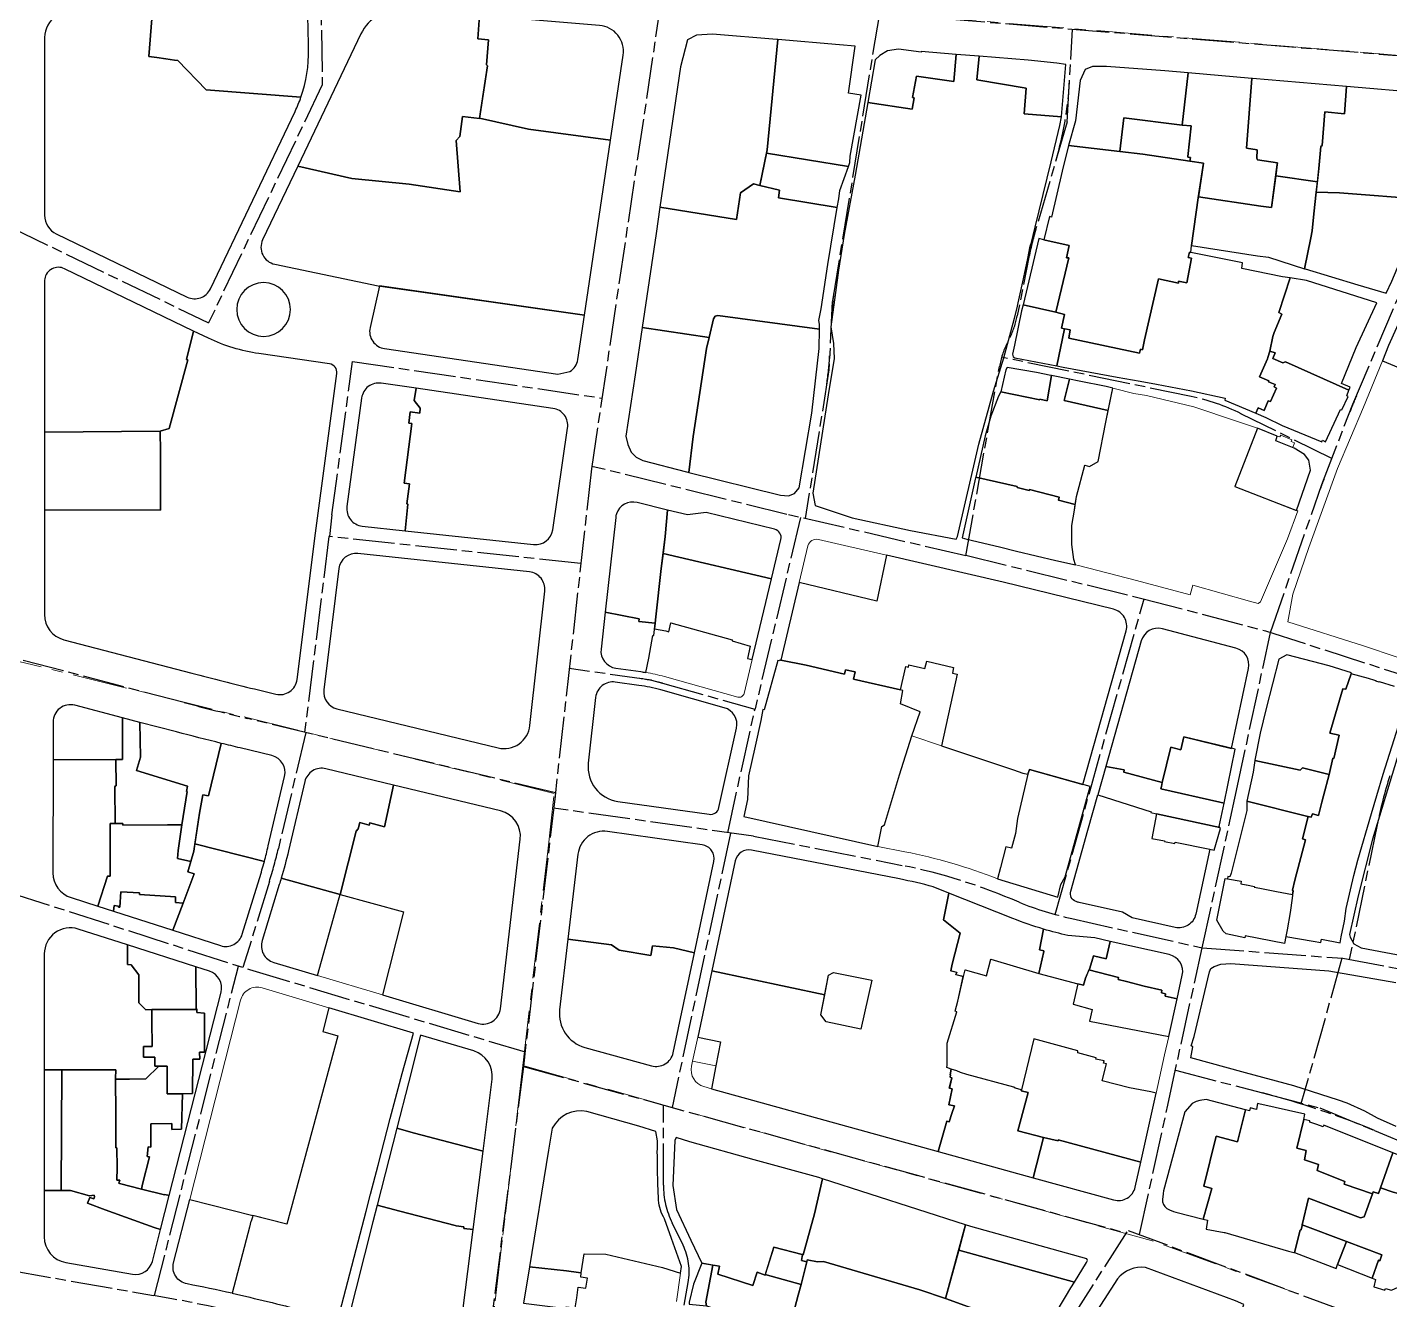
# Model space of a CAD drawing. Header units: millimetres. Extents: x 125232 to 134072, y 142885 to 152835.
# Drawn here: x 129597 to 130382, y 145933 to 146667 of the extents above; entities that cross this region are included whole.
import ezdxf

# ---------------------------------------------------------------- set-up
doc = ezdxf.new("R2010")
doc.units = ezdxf.units.MM
doc.linetypes.add('ACAD_ISO08W100', pattern=[36, 24, -3, 6, -3])
doc.linetypes.add('CENTER', pattern=[50.8, 31.75, -6.35, 6.35, -6.35])
for name, color, linetype in [('commerce', 10, 'Continuous'), ('commerce & office', 242, 'Continuous'), ('commerce and residence', 32, 'Continuous'), ('culture', 21, 'Continuous'), ('green & plaza', 80, 'Continuous'), ('hospital', 231, 'Continuous'), ('research & university', 30, 'Continuous'), ('reserve', 253, 'Continuous'), ('residence', 2, 'Continuous'), ('residence-bad', 41, 'Continuous'), ('老城北中心线', 7, 'ACAD_ISO08W100')]:
    doc.layers.add(name, color=color, linetype=linetype)
for name, color, linetype, lineweight in [('government', 221, 'Continuous', 0), ('municipal utilities', 151, 'Continuous', 0), ('parking', 8, 'Continuous', 0), ('school', 31, 'Continuous', 0), ('storage', 197, 'Continuous', 0), ('super block', 6, 'CENTER', 0)]:
    doc.layers.add(name, color=color, linetype=linetype, lineweight=lineweight)

msp = doc.modelspace()

# ---------------------------------------------------------------- linework, layer by layer
at = {"layer": 'commerce'}
for points in [[(129940.27, 146651.05, 0.433797), (129926.65, 146668.2), (129857.37, 146673.84), (129856.44, 146660.42), (129862.71, 146659.78), (129861.52, 146645.41), (129862.07, 146644.96), (129857.47, 146614.76), (129885.73, 146608.35), (129932.99, 146602.1)], [(129762.8, 146375.43), (129775.21, 146467.4, 0.411278), (129770.97, 146473.02), (129730.28, 146478.92, -0.076537), (129701.18, 146487.83), (129692.61, 146491.96), (129688.53, 146475.46), (129689.24, 146475.28), (129678.59, 146435.79), (129673.25, 146434.13), (129673.47, 146422.3), (129673.6, 146388.7), (129606.6, 146388.87), (129606.58, 146328.49, 0.341163), (129617.78, 146313.97), (129691.65, 146294.64, 0.004685), (129727.67, 146285.57), (129740.05, 146282.57, 0.44792), (129752.32, 146291.06)], [(129817.53, 146445.28), (129822.98, 146444.52), (129823.32, 146447.46), (129819.87, 146451.93), (129820.9, 146458.94), (129800.82, 146461.89, 0.417644), (129789.46, 146453.33), (129781.02, 146390.77, 0.422191), (129789.86, 146379.49), (129814.59, 146376.84), (129816.1, 146392.19), (129815.65, 146392.24), (129817.09, 146403.84), (129814.09, 146404.21), (129818.36, 146438.6), (129816.64, 146438.81)], [(129908.28, 146436, 0.414308), (129899.84, 146447.35), (129820.9, 146458.94), (129819.87, 146451.93), (129823.32, 146447.46), (129822.98, 146444.52), (129817.53, 146445.28), (129816.64, 146438.81), (129818.36, 146438.6), (129814.09, 146404.21), (129817.09, 146403.84), (129815.65, 146392.24), (129816.1, 146392.19), (129814.59, 146376.84), (129888.69, 146368.88, 0.402784), (129899.65, 146377.37)], [(130031.29, 146371.66, 0.412325), (130027.62, 146377.68), (129988.11, 146387.41), (129977.44, 146385.92), (129965.91, 146388.76), (129964.5, 146373.46), (129963.33, 146363.71), (130025.87, 146349.03)], [(129895.11, 146342.02, 0.415037), (129886.24, 146353.05), (129787.37, 146363.67, 0.409349), (129776.38, 146354.96), (129767.69, 146285.01, 0.381292), (129775.27, 146274.06), (129868.14, 146251.6, 0.452077), (129886.57, 146264.54)], [(129957.5, 146316.41), (129958.07, 146316.33), (129958.72, 146323.5), (129949.35, 146324.54), (129949.6, 146326.01), (129929.91, 146329.86), (129927.54, 146308.57, 0.405852), (129936.09, 146297.57), (129950.5, 146295.54, -0.006784), (129953.29, 146295.11), (129955.11, 146303.24)], [(130005.66, 146262.93, 0.39783), (129998.59, 146274.72), (129961.97, 146284.99, 0.033511), (129949.39, 146287.62), (129935.77, 146289.53, 0.422626), (129924.44, 146280.73), (129920.21, 146242.72, 0.405668), (129937.3, 146220.71), (129989.98, 146213.28, 0.391806), (129995.56, 146217.16)], [(129745.11, 146235.11, 0.412628), (129737.73, 146247.13), (129719.44, 146251.55, -0.001387), (129708.57, 146254.21), (129701.28, 146223.88), (129697.95, 146224.5), (129696.06, 146213.92), (129693.32, 146196.28), (129733.4, 146186.13, 0.007809), (129735.65, 146195.04)], [(129807.87, 146230.16), (129768.84, 146239.6, 0.415801), (129756.75, 146232.18), (129747.33, 146192.28, -0.013447), (129743.12, 146176.37), (129777.06, 146167.12), (129786.42, 146203.65), (129787.5, 146205), (129788.43, 146208.47), (129793.84, 146207.02), (129794.2, 146208.37), (129802.59, 146206.11)], [(129730.55, 146176.25, 0.00875), (129733.4, 146186.13), (129693.32, 146196.28), (129692.66, 146192), (129690.97, 146186.16), (129689.19, 146180.04), (129692.86, 146178.95), (129686.5, 146162.1), (129680.57, 146146.39), (129708.07, 146137.55, 0.418072), (129720.69, 146144.13)], [(129776.53, 146165.04), (129777.06, 146167.12), (129743.12, 146176.37, -0.003112), (129742.03, 146172.72), (129732.11, 146140.45, 0.416565), (129738.81, 146127.93), (129764.09, 146120.38)], [(129708.44, 146110.76, 0.396278), (129701.81, 146122.75), (129693.83, 146125.32), (129694, 146101.07), (129694.52, 146101.08), (129694.56, 146098.94), (129698.93, 146098.66), (129698.81, 146096.58), (129698.84, 146076.08), (129696.04, 146076.07), (129696.13, 146072.12), (129692.23, 146072.12), (129692.05, 146052.22), (129686.11, 146052.19), (129685.66, 146031.77), (129680.02, 146031.53), (129680.01, 146034.91), (129668.03, 146034.86), (129667.95, 146021.32), (129666.47, 146021.49), (129665.82, 146015.89), (129667.08, 146015.69), (129663.22, 146000.03), (129662.49, 145997.23), (129675.87, 145993.8), (129675.93, 145994.04), (129678.55, 145993.52)], [(129853.8, 145973.87), (129848.48, 145974.45), (129848.51, 145975.48), (129844.06, 145976.03), (129843.37, 145976.2), (129811.56, 145984.43), (129798.48, 145987.9), (129796.02, 145978.25), (129781.25, 145920.41), (129833.91, 145906.47, 0.453979), (129846.39, 145914.89)]]:
    msp.add_lwpolyline(points, format="xyb", close=True, dxfattribs=at)
for points in [[(130029.48, 146659.99), (130028.89, 146660.03), (129991.88, 146663.13), (129982.63, 146662.55), (129977.41, 146659.79), (129973.33, 146644.36), (129961.46, 146563.33), (130005.59, 146556.28), (130007.95, 146571.61), (130015.42, 146576.85), (130019.15, 146575.94), (130023.35, 146596.39)], [(130077.52, 146627.89), (130070.14, 146629.2), (130074.07, 146656.18), (130064.98, 146657.07), (130029.48, 146659.99), (130023.35, 146596.39), (130022.97, 146594.51), (130070.16, 146586.84), (130070.98, 146589.16), (130071.21, 146592.76)], [(130109.54, 146638.96), (130130.97, 146635.86), (130132.31, 146651.47), (130112.13, 146653.11), (130112.07, 146652.79), (130099.01, 146654.5), (130092.73, 146653.51), (130088.28, 146650.92), (130085.63, 146648.33), (130081.35, 146623.79), (130107.04, 146619.8), (130108.11, 146626.46), (130107.23, 146626.56)], [(130195.6, 146645.71), (130190.36, 146646.47), (130173.82, 146648.09), (130145.56, 146650.39), (130145.56, 146650.39), (130144.28, 146636.85), (130172.6, 146631.94), (130171.59, 146617.27), (130193.03, 146615.52), (130193.04, 146615.59)], [(130302.75, 146637.55), (130266.08, 146640.77), (130262.55, 146610.72), (130267.81, 146610.23), (130265.96, 146592.51), (130265.97, 146592.15), (130267.38, 146592.09), (130267.05, 146589.86), (130274.94, 146588.66), (130272.04, 146569.41), (130308.05, 146563.99), (130314.14, 146563.13), (130317.48, 146588.01), (130317.58, 146589.01), (130306.1, 146590.7), (130305.6, 146591.73), (130305.94, 146596.46), (130299.68, 146597.32)], [(130420.72, 146611.37), (130421.31, 146614.81), (130420.65, 146616.2), (130417.54, 146623.03), (130411.82, 146627.73), (130402.14, 146629.19), (130357.39, 146632.96), (130356.24, 146617.22), (130344.96, 146618.31), (130343.42, 146598.92), (130342.55, 146598.27), (130341.44, 146585.63), (130339.99, 146572.07), (130353.42, 146571.63), (130403.05, 146567.82), (130416.66, 146600.69)], [(130267.81, 146610.23), (130262.55, 146610.72), (130228.98, 146614.81), (130226.72, 146595.48), (130239.96, 146593.97), (130267.05, 146589.86), (130267.38, 146592.09), (130265.97, 146592.15), (130265.96, 146592.51)], [(130197.2, 146534.13), (130195.87, 146534.22), (130197.55, 146541.3), (130182.86, 146544.6), (130179.93, 146545.36), (130170.87, 146507.02), (130189.76, 146502.84)], [(129988.27, 146481.8), (129989.94, 146488.25), (129951.21, 146494.02), (129947.17, 146466.78), (129941.84, 146431.37), (129942.9, 146426.44), (129944.84, 146422.19), (129947.74, 146419.2), (129951.6, 146417.36), (129976.89, 146410.77), (129978.13, 146410.46), (129980.69, 146431.1)], [(129688.99, 146229.52), (129659.61, 146238.52), (129661.99, 146246.29), (129661.64, 146266.31), (129651.68, 146268.92), (129651.69, 146244.82), (129647.78, 146244.81), (129647.87, 146229.71), (129647.52, 146229.7), (129647.17, 146229.22), (129647.29, 146208.07), (129651.81, 146207.97), (129651.82, 146207.05), (129677.56, 146207.18), (129685.83, 146207.21), (129688.84, 146226.4), (129688.49, 146226.46)], [(130293.22, 146250.79), (130263.63, 146257.99), (130261.86, 146250.53), (130256.06, 146251.96), (130251.14, 146231.71), (130250.68, 146229.38), (130250.38, 146228.06), (130284.37, 146220.35), (130286.83, 146219.8)], [(130304.5, 146244.27), (130303.67, 146237.5), (130299.98, 146220.86), (130335.04, 146212), (130337.09, 146211.71), (130337.71, 146213.57), (130341.23, 146212.63), (130343.23, 146220.28), (130344.2, 146223.98), (130347.37, 146236.18), (130332.07, 146240.1), (130330.64, 146238.76)], [(130228.94, 146237.59), (130229.11, 146238.93), (130218.61, 146240.78), (130214.04, 146224.55), (130244.69, 146214.8), (130244.54, 146214.32), (130247.82, 146213.47), (130284.42, 146205.64), (130284.03, 146206.25), (130286.83, 146219.8), (130284.37, 146220.35), (130250.38, 146228.06), (130250.68, 146229.38), (130251.14, 146231.71)], [(129683.63, 146192.4), (129685.83, 146207.21), (129677.56, 146207.18), (129651.82, 146207.05), (129651.81, 146207.97), (129647.29, 146208.07), (129647.29, 146207.91), (129644.43, 146207.9), (129644.43, 146177.65), (129643.03, 146177.65), (129637.34, 146160.3), (129646.33, 146157.41), (129646.83, 146160.67), (129649.3, 146160.3), (129649.21, 146159.75), (129650.1, 146159.7), (129650.66, 146168.6), (129661.49, 146167.92), (129661.43, 146166.98), (129682.25, 146165.69), (129682.07, 146162.38), (129686.5, 146162.1), (129692.86, 146178.95), (129689.19, 146180.04), (129690.97, 146186.16), (129683.37, 146187.75)], [(129616.69, 146065.91), (129614.61, 146065.91), (129606.49, 146065.92), (129606.46, 145996.4), (129612.4, 145996.4), (129616.3, 145996.4)], [(129686.11, 146052.19), (129677.35, 146052.13), (129677.35, 146068.09), (129672.61, 146068.08), (129665.12, 146060.74), (129655.57, 146060.62), (129647.66, 146060.53), (129647.74, 146041.15), (129647.69, 146025.18), (129647.71, 146021.04), (129648.37, 146021.04), (129648.48, 146009.45), (129648.36, 146002.3), (129650.1, 146002.4), (129649.54, 146000.55), (129649.79, 146000.49), (129662.49, 145997.23), (129663.22, 146000.03), (129667.08, 146015.69), (129665.82, 146015.89), (129666.47, 146021.49), (129667.95, 146021.32), (129668.03, 146034.86), (129680.01, 146034.91), (129680.02, 146031.53), (129685.66, 146031.77)], [(129859.48, 146019.08), (129820, 146029.5), (129809.82, 146032.32), (129798.48, 145987.9), (129811.56, 145984.43), (129843.37, 145976.2), (129844.06, 145976.03), (129848.51, 145975.48), (129848.48, 145974.45), (129853.8, 145973.87)], [(130408.97, 146004.96), (130388.42, 146016.35), (130384.68, 146017.88), (130384.15, 146018.09), (130377.06, 145997.91), (130384.31, 145995.49), (130392.89, 145993.11), (130393.17, 145994.17), (130405.41, 145990.48), (130407.71, 145989.79), (130410.7, 146000.47)], [(130357.31, 145967.01), (130352.23, 145953.77), (130372.22, 145945.8), (130375.9, 145956.14), (130376.67, 145955.89), (130377.76, 145959.32)]]:
    msp.add_lwpolyline(points, close=True, dxfattribs=at)
at = {"layer": 'commerce & office'}
for points in [[(129606.69, 146661.15), (129606.65, 146558.75, 0.000086), (129606.65, 146558.75, 0.287857), (129613.44, 146547.94), (129688.89, 146511.53, 0.415468), (129702.26, 146516.22), (129751.15, 146618.64, 0.027797), (129754.53, 146626.86), (129699.88, 146631.08), (129683.6, 146647.86), (129681.59, 146648.15), (129676.64, 146648.85), (129671.32, 146649.6), (129666.86, 146650.23), (129669.92, 146689.09), (129639.68, 146691.55, 0.255924), (129626.52, 146685.67, -0.088414), (129613.62, 146673.78, 0.255922)], [(129758.71, 146668.29, 0.385745), (129744.93, 146682.99), (129669.92, 146689.09), (129666.86, 146650.23), (129671.32, 146649.6), (129676.64, 146648.85), (129681.59, 146648.15), (129683.6, 146647.86), (129699.88, 146631.08), (129754.53, 146626.86, 0.088034), (129758.95, 146654.46)], [(129932.99, 146602.1), (129885.73, 146608.35), (129857.47, 146614.76), (129857.43, 146614.46), (129847.57, 146615.69), (129846.03, 146604.19), (129844.08, 146601.73), (129846.24, 146572.27), (129816.97, 146576.58), (129783.75, 146579.85), (129752.72, 146587.1), (129732.42, 146544.57, 0.486297), (129739.4, 146530.48), (129798.99, 146518.04), (129917.96, 146501.02)], [(129692.61, 146491.96), (129618.12, 146527.92, 0.500229), (129606.75, 146522.03, 0.041227), (129606.64, 146520.72), (129606.61, 146433.68), (129673.25, 146434.13), (129678.59, 146435.79), (129689.24, 146475.28), (129688.53, 146475.46)], [(129917.96, 146501.02), (129799.79, 146517.93), (129794.37, 146493.93, 0.436747), (129802.67, 146481.83), (129902.69, 146467.14, -0.028348), (129909.58, 146468.53, 0.219821), (129914.18, 146475.55)], [(129651.68, 146268.92), (129624.09, 146276.14, 0.491243), (129611.55, 146266.47), (129611.55, 146244.77), (129647.78, 146244.81), (129651.69, 146244.82)], [(129708.57, 146254.21, -0.003298), (129682.78, 146260.78), (129661.64, 146266.31), (129661.99, 146246.29), (129659.61, 146238.52), (129688.99, 146229.52), (129688.49, 146226.46), (129688.84, 146226.4), (129685.83, 146207.21), (129683.63, 146192.4), (129683.37, 146187.75), (129690.97, 146186.16), (129692.66, 146192), (129696.06, 146213.92), (129697.95, 146224.5), (129701.28, 146223.88)], [(129647.17, 146229.22), (129647.52, 146229.7), (129647.87, 146229.71), (129647.78, 146244.81), (129611.55, 146244.77), (129611.52, 146179.54, 0.32582), (129621.93, 146165.26), (129637.34, 146160.3), (129643.03, 146177.65), (129644.43, 146177.65), (129644.43, 146207.9), (129647.29, 146207.91), (129647.29, 146208.07)], [(129880.97, 146198.91, 0.379296), (129869.6, 146215.24), (129807.87, 146230.16), (129802.59, 146206.11), (129794.2, 146208.37), (129793.84, 146207.02), (129788.43, 146208.47), (129787.5, 146205), (129786.42, 146203.65), (129777.06, 146167.12), (129813.71, 146157.14), (129813.3, 146155.5), (129801.52, 146109.21), (129856.73, 146092.73, 0.465982), (129869.52, 146101.15)], [(129992.59, 146186.1, 0.434739), (129985.88, 146195.68), (129931.19, 146203.39, 0.421093), (129914.2, 146190.28), (129908.45, 146141.23), (129933.67, 146137.95), (129937.93, 146134.87), (129956.17, 146131.88), (129957.17, 146137.41), (129969.41, 146136.23), (129981.38, 146133.41)], [(129668.49, 146100.65), (129665.11, 146100.63), (129660.99, 146104.65), (129660.94, 146120.77), (129656.56, 146126.55), (129654.57, 146126.65), (129654.52, 146137.97), (129626.1, 146147.11, 0.508501), (129606.51, 146132.83), (129606.49, 146065.92), (129614.61, 146065.91), (129616.69, 146065.91), (129622.41, 146065.9), (129647.71, 146065.86), (129647.66, 146060.94), (129647.66, 146060.53), (129655.57, 146060.62), (129665.12, 146060.74), (129672.61, 146068.08), (129670.3, 146068.08), (129670.26, 146073.33), (129663.76, 146073.28), (129663.71, 146079.32), (129668.71, 146079.36), (129668.57, 146094.45)], [(129960.04, 146024.92), (129959.17, 146030.47), (129949.32, 146033.47), (129919.41, 146041.84, 0.345606), (129899.44, 146032.22), (129897.24, 146019.58), (129886.27, 145952.32), (129907.54, 145950.05), (129914.63, 145949.12), (129916.15, 145948.9), (129917.76, 145959.84), (129930.29, 145959.6), (129962.95, 145952.06), (129973.32, 145948.67), (129973.87, 145952.61), (129968.2, 145968.76), (129964.23, 145979.97, -0.132411), (129960.72, 145990.74, -0.01583)], [(130191.19, 146025.63), (130191.11, 146024.94), (130182.73, 146027), (130176.75, 146003.75), (130223.13, 145990.92, 0.429184), (130235.56, 145998.38), (130238.77, 146012.79)], [(129673.52, 145973.8), (129669.85, 145975.04), (129641.62, 145985.2), (129631.43, 145989.02), (129632.68, 145992.4), (129635.14, 145991.6), (129635.49, 145992.65), (129635.21, 145993.73), (129632.63, 145993.21), (129621.65, 145996.4), (129612.4, 145996.4), (129606.46, 145996.4), (129606.45, 145969.64, 0.364498), (129618.87, 145954.85), (129657.45, 145948.11, 0.391948), (129668.86, 145955.49)], [(130293.32, 145932.65), (130241.53, 145952.05, 0.251438), (130225.27, 145945.42), (130210.05, 145921.55), (130208.11, 145918.43), (130246.68, 145902.86), (130284.91, 145890.64), (130287.18, 145897.52), (130291.53, 145910.09), (130291.75, 145910.76), (130298.18, 145930.71)]]:
    msp.add_lwpolyline(points, format="xyb", close=True, dxfattribs=at)
for points in [[(130063.79, 146563.26), (130029.88, 146568.86), (130030.36, 146573.19), (130019.15, 146575.94), (130015.42, 146576.85), (130007.95, 146571.61), (130005.59, 146556.28), (129961.46, 146563.33), (129959.25, 146548.24), (129951.21, 146494.02), (129989.94, 146488.25), (129992.42, 146499.03), (129993.39, 146500.55), (129994.84, 146500.86), (130053.47, 146492.94), (130053.49, 146495.83), (130053.2, 146497.95), (130054.46, 146504.72), (130058.32, 146530.28)], [(129693.83, 146125.32), (129654.52, 146137.97), (129654.57, 146126.65), (129656.56, 146126.55), (129660.94, 146120.77), (129660.99, 146104.65), (129665.11, 146100.63), (129694.01, 146100.77)], [(130299.24, 146042.87), (130276.57, 146048.9), (130272.86, 146048.25), (130270.71, 146047.69), (130268.47, 146046.53), (130264.09, 146041.79), (130251.9, 145996.19), (130251.61, 145994.55), (130251.43, 145992.58), (130251.34, 145991.65), (130251.34, 145989.9), (130251.84, 145988.29), (130252.59, 145987.1), (130253.83, 145986.06), (130255.33, 145985.23), (130257.67, 145984.29), (130259.03, 145983.85), (130274.84, 145979.93), (130279.8, 145997.5), (130275.08, 145998.94), (130282.29, 146027.77), (130294.48, 146024.37)], [(130384.15, 146018.09), (130344.35, 146033.98), (130343.95, 146032.99), (130340.34, 146034.43), (130336.16, 146035.77), (130336.3, 146036.45), (130332.7, 146037.26), (130328.8, 146020.76), (130334.15, 146019.46), (130333.14, 146014.04), (130341.31, 146011.43), (130340.39, 146007.82), (130356.48, 146001.55), (130356.13, 146000.05), (130372.3, 145994.44), (130372.76, 145995.59), (130375.93, 145994.69)], [(130055.28, 146003.1), (130053.19, 146003.78), (130015.83, 146014.11), (129978.8, 146024.47), (129970.77, 146026.92), (129970.1, 146025.17), (129968.91, 145999.19), (129971.1, 145985.46), (129979.27, 145967.72), (129985.6, 145954.51), (129995.78, 145952.66), (129994.95, 145948.05), (130015.07, 145941.58), (130017.65, 145949.29), (130022.16, 145947.6), (130027.27, 145963.76), (130043.56, 145959.49), (130044.08, 145959.35), (130050.56, 145982.97)], [(130137.74, 145976.56), (130055.28, 146003.1), (130050.56, 145982.97), (130044.08, 145959.35), (130043.78, 145959.43), (130043.05, 145956.05), (130046.2, 145955.29), (130046.46, 145956.34), (130052.39, 145955.21), (130055.79, 145955.43), (130111.41, 145939), (130126.15, 145934.12)]]:
    msp.add_lwpolyline(points, close=True, dxfattribs=at)
at = {"layer": 'commerce and residence'}
for points in [[(130061.62, 146122.09), (130083.76, 146117.62), (130077.33, 146089.39), (130057.37, 146093.64), (130054.32, 146097.67), (130058.79, 146120.56)], [(130140.8, 145975.57), (130137.74, 145976.56), (130133.77, 145962.02), (130200.48, 145943.5), (130207.49, 145954.82), (130208.05, 145955.95), (130207.61, 145956.95)], [(129992.05, 145953.34), (129985.6, 145954.51), (129980.79, 145942.3), (129978.38, 145932.07), (129978.3, 145930.85), (129988.31, 145929.79), (129987.96, 145931.96)]]:
    msp.add_lwpolyline(points, close=True, dxfattribs=at)
msp.add_lwpolyline([(129864.69, 146060.57, 0.366634), (129854.1, 146076.82), (129823.5, 146085.95), (129816.48, 146058.42), (129809.82, 146032.32), (129820, 146029.5), (129859.48, 146019.08)], format="xyb", close=True, dxfattribs=at)
at = {"layer": 'culture'}
for points in [[(130268.04, 146533.97), (130266.18, 146534.32), (130266.82, 146537.46), (130267.61, 146537.25), (130268.05, 146541.3), (130268.05, 146541.3), (130271.95, 146568.79), (130274.94, 146588.66), (130267.05, 146589.86), (130239.96, 146593.97), (130226.72, 146595.48), (130197.09, 146598.85), (130193.4, 146584.11), (130187.37, 146557.6), (130186.05, 146558.05), (130182.86, 146544.6), (130197.55, 146541.3), (130195.87, 146534.22), (130197.2, 146534.13), (130189.76, 146502.84), (130194.81, 146501.43), (130193.04, 146493.55), (130198.08, 146492.58), (130197.36, 146487.76), (130238.12, 146479.14), (130238.59, 146481.43), (130239.85, 146481.15), (130240.98, 146486.91), (130249.07, 146522.07), (130260.48, 146519.49), (130260.6, 146520.73), (130265.41, 146519.69)], [(130374.84, 146508.18), (130334.41, 146521.17), (130324.89, 146522.57), (130318.38, 146502.7), (130320.06, 146501.62), (130315.61, 146491.03), (130314.89, 146488.75), (130313.18, 146480.35), (130316.3, 146479.3), (130314.9, 146476.12), (130320.65, 146473.58), (130322.22, 146474.11), (130358.78, 146457.87), (130359.46, 146459.63), (130354.43, 146461.74), (130363.01, 146482.55)], [(129673.47, 146422.3), (129673.25, 146434.13), (129606.61, 146433.68), (129606.61, 146421.93), (129606.6, 146388.87), (129673.6, 146388.7), (129673.47, 146422.3), (129673.47, 146422.3)], [(130353.21, 146258.84), (130347.87, 146260.02), (130355.24, 146285.65), (130357.05, 146285.36), (130360.18, 146294.32), (130360.34, 146294.79), (130347.41, 146298.87), (130322.99, 146305.19), (130318.38, 146302.81), (130311.08, 146274.33), (130307.53, 146260.14), (130304.53, 146244.49), (130304.5, 146244.27), (130330.64, 146238.76), (130332.07, 146240.1), (130347.37, 146236.18), (130349.48, 146245.74), (130350.15, 146245.55)], [(129698.81, 146096.58), (129698.93, 146098.66), (129694.56, 146098.94), (129694.52, 146101.08), (129694, 146101.07), (129694.01, 146100.77), (129668.49, 146100.65), (129668.57, 146094.45), (129668.71, 146079.36), (129663.71, 146079.32), (129663.76, 146073.28), (129670.26, 146073.33), (129670.3, 146068.08), (129677.35, 146068.09), (129677.35, 146052.13), (129686.11, 146052.19), (129692.05, 146052.22), (129692.23, 146072.12), (129696.13, 146072.12), (129696.04, 146076.07), (129698.84, 146076.08)], [(130247.58, 146052.4), (130244.58, 146053.31), (130232.22, 146055.58), (130216.46, 146059.52), (130219.1, 146069.45), (130217.36, 146069.83), (130217.59, 146071.12), (130212.89, 146072.18), (130213.04, 146072.94), (130202.41, 146075.74), (130202.56, 146076.88), (130177.06, 146083.78), (130169.9, 146054.49), (130169.84, 146053.89), (130173.8, 146052.89), (130167.84, 146030.81), (130182.73, 146027), (130191.11, 146024.94), (130191.19, 146025.63), (130238.77, 146012.79)], [(130332.7, 146037.26), (130333.31, 146040.42), (130306.83, 146046.29), (130306.17, 146046.44), (130305.71, 146044.39), (130305.49, 146043.09), (130301.8, 146043.95), (130301.47, 146042.27), (130299.24, 146042.87), (130294.48, 146024.37), (130282.29, 146027.77), (130275.08, 145998.94), (130279.8, 145997.5), (130274.84, 145979.93), (130277.25, 145979.34), (130276.51, 145974.1), (130286.76, 145972.19), (130287.2, 145972.06), (130323.98, 145961.37), (130327.02, 145960.7), (130327.49, 145960.52), (130330.74, 145973.52), (130331.2, 145973.69), (130331.83, 145976.15), (130331.92, 145976.55), (130331.92, 145976.54), (130335.54, 145991.99), (130365.53, 145980.57), (130367.5, 145981.26), (130372.3, 145994.44), (130356.13, 146000.05), (130356.48, 146001.55), (130340.39, 146007.82), (130341.31, 146011.43), (130333.14, 146014.04), (130334.15, 146019.46), (130328.8, 146020.76)]]:
    msp.add_lwpolyline(points, close=True, dxfattribs=at)
msp.add_lwpolyline([(130278.55, 146193.25), (130270.48, 146155.72, -0.416675), (130258.52, 146148.06), (130233.75, 146153.6), (130228.14, 146156.91), (130203.17, 146162.49, -0.055498), (130201.44, 146162.93, -0.390229), (130198.37, 146168.97), (130208.26, 146204.07), (130214.04, 146224.55), (130244.69, 146214.8), (130244.54, 146214.32), (130247.82, 146213.47), (130245.2, 146199.4), (130252.45, 146198.06), (130252.39, 146197.67), (130258.45, 146196.51), (130258.58, 146197.18)], format="xyb", close=True, dxfattribs=at)
at = {"layer": 'government'}
for points in [[(130092.16, 146362.68), (130052.87, 146371.77, 0.411963), (130046.88, 146368.06), (130041.86, 146346.97), (130086.56, 146336.13)], [(130013.59, 146310.27), (130003.12, 146313.39), (130003.1, 146313.83), (129967.87, 146323.63), (129966.55, 146318.55), (129964.82, 146319.1), (129958.43, 146320.24), (129958.07, 146316.33), (129957.5, 146316.41), (129955.11, 146303.24), (129953.29, 146295.11, -0.026721), (129964.13, 146292.69), (130006.34, 146280.85, 0.425492), (130010.07, 146283.04), (130014.73, 146302.49), (130012.03, 146303.22)]]:
    msp.add_lwpolyline(points, format="xyb", close=True, dxfattribs=at)
at = {"layer": 'green & plaza'}
msp.add_lwpolyline([(130266.08, 146640.77), (130252.59, 146641.96), (130219.04, 146644.44), (130210.96, 146644.56), (130206.73, 146642.73), (130203.73, 146636.5), (130201.1, 146613.08), (130197.05, 146598.85), (130226.72, 146595.48), (130228.98, 146614.81), (130262.55, 146610.72)], close=True, dxfattribs=at)
msp.add_lwpolyline([(129748.47, 146504.39, 1), (129717.45, 146504.39, 1)], format="xyb", close=True, dxfattribs=at)
at = {"layer": 'hospital'}
for points in [[(130070.16, 146586.84), (130022.97, 146594.51), (130019.15, 146575.94), (130030.36, 146573.19), (130029.88, 146568.86), (130063.79, 146563.26), (130064.61, 146568.19), (130065.3, 146572.94)], [(130358.35, 146454.25), (130357.54, 146454.68), (130358.78, 146457.87), (130322.22, 146474.11), (130320.65, 146473.58), (130314.9, 146476.12), (130316.3, 146479.3), (130313.18, 146480.35), (130312.01, 146476.62), (130311.82, 146476.01), (130307.17, 146465.64), (130312.64, 146463.16), (130312.51, 146462.74), (130316.18, 146461.04), (130315.61, 146459.72), (130317.03, 146458.97), (130313.54, 146451.26), (130312.23, 146451.73), (130309.97, 146446.08), (130306.39, 146447.59), (130305.09, 146444.53), (130310.87, 146442.08), (130320.35, 146437.57), (130343.09, 146427.98), (130343.52, 146428.99), (130345.2, 146428.12), (130353.99, 146446.73), (130354.71, 146446.44)]]:
    msp.add_lwpolyline(points, close=True, dxfattribs=at)
for points in [[(130221.13, 146140), (130212.25, 146141.99), (130196.78, 146143.4, -0.017262), (130182.75, 146147.05), (130180.41, 146135.16), (130182.92, 146134.64), (130182.79, 146134.2), (130179.95, 146121.53), (130202.4, 146115.54), (130205.72, 146114.84), (130206.89, 146118.74), (130209.34, 146124.64), (130211.44, 146131.63), (130218.9, 146130)], [(129714.76, 145937.1, 0.00655), (129688.85, 145942.46, -0.431543), (129681.05, 145954.75), (129690.36, 145991.26), (129726.78, 145981.94), (129726.55, 145981.08), (129725.89, 145978.67), (129725.61, 145978.75), (129724.83, 145975.26)]]:
    msp.add_lwpolyline(points, format="xyb", close=True, dxfattribs=at)
at = {"layer": 'municipal utilities'}
msp.add_lwpolyline([(130389.67, 146469.92), (130378.07, 146474.77), (130367.15, 146448.12), (130352.26, 146412.71), (130335.76, 146367.17), (130326.39, 146340.27), (130323.64, 146324.25), (130367.13, 146310.38), (130386.56, 146303.9)], dxfattribs=at)
for points in [[(130325.8, 146429.24), (130319.44, 146431.92), (130319, 146430.88), (130317.5, 146431.36), (130316.62, 146428.59), (130326.44, 146424.71), (130327.5, 146427.52), (130325.5, 146428.3)], [(129996.35, 146082.09), (129983.3, 146084.74), (129980.37, 146071.01), (129993.72, 146068.29)]]:
    msp.add_lwpolyline(points, close=True, dxfattribs=at)
for points in [[(130167.65, 146210.95), (130173.69, 146236.41), (130170.85, 146236.99), (130165.39, 146238.96), (130123.81, 146252.81), (130106.77, 146258.48), (130099.72, 146235.96), (130090.96, 146207.3), (130089.49, 146206.29), (130088.38, 146200.48), (130087.1, 146194.74), (130102.67, 146191.7, -0.045358), (130156.21, 146176.08), (130157.95, 146182.62), (130161.02, 146194.56), (130164.26, 146193.7), (130166.49, 146202.24)], [(129993.72, 146068.29), (129980.37, 146071.01), (129979.73, 146068, 0.396721), (129986.85, 146056.28), (129991.2, 146055.07)]]:
    msp.add_lwpolyline(points, format="xyb", close=True, dxfattribs=at)
at = {"layer": 'parking'}
msp.add_lwpolyline([(129813.3, 146155.5), (129813.71, 146157.14), (129777.06, 146167.12), (129776.53, 146165.04), (129764.09, 146120.38), (129801.52, 146109.21)], close=True, dxfattribs=at)
at = {"layer": 'research & university'}
for points in [[(130401.61, 146564.34), (130403.05, 146567.82), (130353.42, 146571.63), (130339.99, 146572.07), (130338.64, 146559.47), (130337.6, 146549.78), (130336.8, 146545.77), (130333.26, 146527.83), (130333.53, 146527.74), (130363.9, 146518.64), (130380.18, 146513.76), (130383.56, 146520.64), (130395.5, 146549.01), (130397.75, 146554.67)], [(130053.39, 146481.97), (130053.47, 146492.94), (129994.84, 146500.86), (129993.39, 146500.55), (129992.42, 146499.03), (129989.94, 146488.25), (129988.27, 146481.8), (129980.69, 146431.1), (129978.13, 146410.46), (130030.96, 146397.24), (130035.7, 146396.86), (130039.18, 146398.21), (130041.88, 146401.5), (130049.04, 146444.62)]]:
    msp.add_lwpolyline(points, close=True, dxfattribs=at)
msp.add_lwpolyline([(130150.65, 145925.16), (130126.15, 145934.12), (130111.41, 145939), (130055.79, 145955.43), (130052.39, 145955.21), (130046.46, 145956.34), (130046.2, 145955.29), (130044.25, 145947.56), (130042.88, 145942.12), (130041.25, 145935.97), (130037.39, 145921.46)], dxfattribs=at)
at = {"layer": 'reserve'}
msp.add_lwpolyline([(129862.07, 146644.96), (129861.52, 146645.41), (129862.71, 146659.78), (129856.44, 146660.42), (129857.37, 146673.84), (129813.66, 146677.4, 0.311136), (129789.07, 146663.25), (129752.72, 146587.1), (129783.75, 146579.85), (129816.97, 146576.58), (129846.24, 146572.27), (129844.08, 146601.73), (129846.03, 146604.19), (129847.57, 146615.69), (129857.43, 146614.46)], format="xyb", close=True, dxfattribs=at)
msp.add_lwpolyline([(130359.42, 146142.41), (130361.59, 146138.63), (130365.85, 146136.22), (130397.45, 146130.43), (130414.4, 146126.9), (130424.6, 146126.02), (130427.01, 146125.62), (130436.4, 146124.17), (130437.04, 146127.22), (130446.08, 146124.81), (130481.46, 146247.64), (130482.1, 146251.08), (130479.55, 146255.53), (130466.43, 146260.5), (130408.15, 146279.24), (130399.74, 146281.79), (130396.43, 146277.96), (130372.32, 146198.93), (130364.05, 146166.28), (130359.15, 146143.98)], close=True, dxfattribs=at)
msp.add_lwpolyline([(130386, 146033.32), (130375.35, 146038.17), (130368, 146042.04), (130357.71, 146046.66), (130352.87, 146048.51), (130326.95, 146056.75), (130299.2, 146064.19), (130267.55, 146072.83), (130268.8, 146079.17), (130267.91, 146079.81), (130269.52, 146085.22), (130278.34, 146122.54), (130279.15, 146124.4), (130281.06, 146125.56), (130284.91, 146126.97), (130290.62, 146127.29), (130347.2, 146122.99), (130385.9, 146116.28)], dxfattribs=at)
at = {"layer": 'residence'}
for points in [[(130192.15, 146610.49), (130193.03, 146615.52), (130171.59, 146617.27), (130172.6, 146631.94), (130144.28, 146636.85), (130145.56, 146650.39), (130132.31, 146651.47), (130130.97, 146635.86), (130109.54, 146638.96), (130107.23, 146626.56), (130108.11, 146626.46), (130107.04, 146619.8), (130081.35, 146623.79), (130074.05, 146581.91), (130067.78, 146547.54), (130064.39, 146527.15), (130062.73, 146514.25), (130060.02, 146494.41), (130061.62, 146484.68), (130062.04, 146476.16), (130058.58, 146455.17), (130049.64, 146398.42), (130051.08, 146391.28), (130072.32, 146384.33), (130105.95, 146376.98), (130132.27, 146372.03), (130133.15, 146373.39), (130145.36, 146426.73), (130153.81, 146457.28), (130159.82, 146476.58), (130165.98, 146499.32), (130166.05, 146499.57), (130166.14, 146500), (130167.59, 146506.36), (130167.99, 146508.13), (130171.15, 146521.98), (130171.58, 146523.9), (130171.74, 146524.7), (130173.57, 146533.79), (130174.99, 146540.81), (130175.74, 146543.08), (130177.55, 146550.27), (130177.9, 146551.85), (130187.17, 146589.52)], [(130320.06, 146501.62), (130318.38, 146502.7), (130324.89, 146522.57), (130320.45, 146523.23), (130296.96, 146527.99), (130297.5, 146531.34), (130267.61, 146537.25), (130266.82, 146537.46), (130266.18, 146534.32), (130268.04, 146533.97), (130265.41, 146519.69), (130260.6, 146520.73), (130260.48, 146519.49), (130249.07, 146522.07), (130240.98, 146486.91), (130239.85, 146481.15), (130238.59, 146481.43), (130238.12, 146479.14), (130197.36, 146487.76), (130198.08, 146492.58), (130194.77, 146493.22), (130190.42, 146471.9), (130194.01, 146471.21), (130225.08, 146465.36), (130238.43, 146462.97), (130247.86, 146461.4), (130268.09, 146457.39), (130287.42, 146453.28), (130287.5, 146453.27), (130287.18, 146452.13), (130305.09, 146444.53), (130306.39, 146447.59), (130309.97, 146446.08), (130312.23, 146451.73), (130313.54, 146451.26), (130317.03, 146458.97), (130315.61, 146459.72), (130316.18, 146461.04), (130312.51, 146462.74), (130312.64, 146463.16), (130307.17, 146465.64), (130311.82, 146476.01), (130312.01, 146476.62), (130313.18, 146480.35), (130314.89, 146488.75), (130315.61, 146491.03)], [(130194.77, 146493.22), (130193.04, 146493.55), (130194.81, 146501.43), (130189.76, 146502.84), (130170.87, 146507.02), (130170.05, 146503.54), (130165.87, 146483.8), (130164.79, 146478.7), (130165.28, 146477.02), (130166.15, 146476.59), (130190.42, 146471.9)], [(130335.77, 146417.54), (130333.21, 146420.85), (130327.18, 146424.42), (130316.62, 146428.59), (130317.5, 146431.36), (130306.17, 146435.86), (130293.01, 146402.37), (130328.65, 146388.47), (130336.62, 146411.75)], [(130025.87, 146349.03), (129963.33, 146363.71), (129962.28, 146354.95), (129959.06, 146327.18), (129958.72, 146323.5), (129958.43, 146320.24), (129964.82, 146319.1), (129966.55, 146318.55), (129967.87, 146323.63), (130003.1, 146313.83), (130003.12, 146313.39), (130013.59, 146310.27), (130012.03, 146303.22), (130014.73, 146302.49)], [(130111.47, 146272.35), (130100.31, 146276.95), (130101.59, 146284.7), (130100.14, 146285.04), (130073.07, 146291.31), (130074.01, 146295.36), (130068.48, 146296.64), (130067.9, 146294.08), (130045.81, 146299.24), (130031.2, 146302.11), (130030.64, 146302.22), (130030.46, 146301.87), (130029.42, 146302.01), (130021.52, 146273.45), (130020.87, 146273.71), (130019.69, 146267.41), (130016.38, 146252.52), (130012.65, 146235.49), (130012, 146221.78), (130009.94, 146211.94), (130087.1, 146194.74), (130088.38, 146200.48), (130089.49, 146206.29), (130090.96, 146207.3), (130099.72, 146235.96), (130106.77, 146258.48)], [(130173.8, 146052.89), (130169.84, 146053.89), (130169.9, 146054.49), (130166.38, 146055.34), (130165.6, 146055.88), (130138.38, 146063.33), (130134.87, 146064.48), (130132.63, 146065.33), (130129.46, 146066.39), (130128.81, 146063.08), (130129.13, 146063), (130128.81, 146061.66), (130129.84, 146061.42), (130128.61, 146056.38), (130128.64, 146056.37), (130128.45, 146055.39), (130129.94, 146055.08), (130128.02, 146045.83), (130131.32, 146045.15), (130129.89, 146040.82), (130128.31, 146036.01), (130126.91, 146036.36), (130121.99, 146018.89), (130176.75, 146003.75), (130182.73, 146027), (130167.84, 146030.81)], [(130200.48, 145943.5), (130133.77, 145962.02), (130126.15, 145934.12), (130150.65, 145925.16), (130175.94, 145915.62), (130182.36, 145913.17), (130195.34, 145935.06), (130198.4, 145940.15)]]:
    msp.add_lwpolyline(points, close=True, dxfattribs=at)
for points in [[(130223.04, 146331.5), (130159.46, 146347.11), (130092.16, 146362.68), (130086.56, 146336.13), (130041.86, 146346.97), (130031.2, 146302.11), (130045.81, 146299.24), (130067.9, 146294.08), (130068.48, 146296.64), (130074.01, 146295.36), (130073.07, 146291.31), (130100.14, 146285.04), (130103.3, 146298.61), (130104.92, 146298.18), (130105.01, 146299.46), (130114.29, 146297.41), (130115.39, 146301.59), (130130.81, 146297.92), (130130.14, 146294.7), (130132.9, 146294.09), (130123.81, 146252.81), (130165.39, 146238.96), (130170.85, 146236.99), (130173.69, 146236.41), (130174.52, 146239.05), (130205.31, 146230.43), (130230.29, 146319.08, 0.424208)], [(130300.91, 146297.32, 0.401232), (130293.67, 146309.09), (130251.2, 146320.22, 0.408814), (130239.04, 146313.26), (130218.61, 146240.78), (130229.11, 146238.93), (130228.94, 146237.59), (130251.14, 146231.71), (130256.06, 146251.96), (130261.86, 146250.53), (130263.63, 146257.99), (130291.03, 146251.32)], [(130128.14, 146167.89), (130119.15, 146171.47, 0.017191), (130099.6, 146176), (130014.32, 146192.67, 0.409397), (130004.96, 146186.49), (129991.44, 146122.98), (130056.55, 146109.12), (130058.79, 146120.56), (130061.62, 146122.09), (130083.76, 146117.62), (130077.33, 146089.39), (130057.37, 146093.64), (130054.32, 146097.67), (130056.55, 146109.12), (129991.44, 146122.98), (129983.3, 146084.74), (129996.35, 146082.09), (129993.72, 146068.29), (129991.2, 146055.07), (130121.99, 146018.89), (130126.91, 146036.36), (130128.31, 146036.01), (130129.89, 146040.82), (130131.32, 146045.15), (130128.02, 146045.83), (130129.94, 146055.08), (130128.45, 146055.39), (130128.37, 146055.41), (130129.84, 146061.42), (130128.81, 146061.66), (130129.13, 146063), (130128.81, 146063.08), (130129.45, 146066.3), (130126.88, 146067.23), (130127.09, 146068.63), (130127.16, 146081.27), (130132.65, 146099.44), (130131.82, 146099.7), (130131.68, 146099.74), (130133.36, 146105.55), (130136.45, 146119.71), (130132.15, 146120.78), (130132.61, 146122.11), (130130.64, 146122.67), (130129.18, 146123), (130129.94, 146126.88), (130134.58, 146144.8), (130125.06, 146152.51)], [(129798.97, 146010.93), (129806.04, 146037.84), (129812.89, 146063.89), (129819.48, 146087.15), (129770.58, 146101.75), (129767.08, 146087.96), (129775.86, 146085.6), (129746.29, 145976.94), (129726.78, 145981.94), (129726.55, 145981.08), (129725.89, 145978.67), (129725.61, 145978.75), (129724.83, 145975.26), (129714.76, 145937.1, -0.010438), (129755.73, 145927.17), (129775.76, 145921.87), (129776.98, 145926.2), (129792.09, 145984.42), (129794.69, 145994.26)]]:
    msp.add_lwpolyline(points, format="xyb", close=True, dxfattribs=at)
at = {"layer": 'residence-bad'}
for points in [[(130344.96, 146618.31), (130356.24, 146617.22), (130357.39, 146632.96), (130357.38, 146632.96), (130303.14, 146637.52), (130302.75, 146637.55), (130299.68, 146597.32), (130305.94, 146596.46), (130305.6, 146591.73), (130306.1, 146590.7), (130317.58, 146589.01), (130317.48, 146588.01), (130316.59, 146581.37), (130340.62, 146577.96), (130341.44, 146585.63), (130342.55, 146598.27), (130343.42, 146598.92)], [(130336.8, 146545.77), (130337.6, 146549.78), (130338.64, 146559.47), (130339.99, 146572.07), (130340.62, 146577.96), (130316.59, 146581.37), (130314.14, 146563.13), (130308.05, 146563.99), (130272.04, 146569.41), (130271.95, 146568.79), (130268.05, 146541.3), (130306, 146535.4), (130312.39, 146534.56), (130333.26, 146527.83)], [(130438.98, 146493.38), (130436.2, 146494.46), (130433.35, 146495.54), (130425.93, 146498.23), (130408.2, 146505.5), (130394.48, 146512.06), (130381.66, 146483.53), (130378.07, 146474.77), (130389.67, 146469.92), (130390.7, 146467.44), (130422.39, 146460.61), (130422.62, 146461.41), (130422.09, 146461.55), (130423.72, 146466.99), (130425.83, 146466.42), (130426.69, 146469.06), (130430.92, 146467.57), (130431.29, 146468.61), (130434.45, 146477.15), (130436.68, 146483.52), (130435.67, 146483.75)], [(130187.24, 146466.34), (130186.99, 146466.39), (130178.63, 146467.99), (130161.67, 146470.94), (130160.93, 146469.59), (130158.13, 146456.9), (130180.62, 146452.34), (130180.62, 146452.73), (130184.79, 146451.62)], [(130218.6, 146439.48), (130219.97, 146446.14), (130194.57, 146451.82), (130197.66, 146464.16), (130187.24, 146466.34), (130184.79, 146451.62), (130180.62, 146452.73), (130180.62, 146452.34), (130158.16, 146456.9), (130156.75, 146454.35), (130152.33, 146442.8), (130149.13, 146431.61), (130143.57, 146407.77), (130167.52, 146402.24), (130167.44, 146401.74), (130174.49, 146400.02), (130174.57, 146400.6), (130191.65, 146396.08), (130191.4, 146394.44), (130200.99, 146391.92), (130201.62, 146396.46), (130206.46, 146414.57), (130209.12, 146413.78), (130214.16, 146416.65)], [(130222.62, 146459.07), (130218.81, 146459.91), (130203.23, 146463), (130197.66, 146464.16), (130194.57, 146451.82), (130219.97, 146446.14)], [(130198.96, 146379.73), (130200.54, 146388.62), (130200.99, 146391.92), (130191.4, 146394.44), (130191.65, 146396.08), (130174.57, 146400.6), (130174.49, 146400.02), (130167.44, 146401.74), (130167.52, 146402.24), (130143.57, 146407.77), (130143.47, 146407.33), (130135.72, 146372.8), (130138.48, 146372.02), (130157.38, 146367.59), (130167.14, 146365.05), (130189.84, 146359.67), (130201.11, 146357.08), (130200.18, 146360.16), (130199.03, 146368.79)], [(130209.59, 146229.23), (130174.52, 146239.05), (130173.69, 146236.41), (130167.65, 146210.95), (130166.49, 146202.24), (130164.26, 146193.7), (130161.02, 146194.56), (130157.95, 146182.62), (130156.21, 146176.08), (130191, 146165.51), (130192.7, 146172.74), (130195.09, 146177.14)], [(130333.8, 146198.62), (130331.99, 146199.18), (130335.21, 146211.98), (130335.04, 146212), (130299.98, 146220.86), (130299.93, 146220.63), (130299.96, 146215.47), (130290.85, 146179.38), (130290.18, 146177.16), (130288.96, 146177.38), (130288.74, 146176.1), (130296.67, 146174.68), (130296.42, 146173.28), (130299.5, 146172.66), (130299.74, 146172.61), (130304.25, 146171.63), (130304.19, 146171.32), (130307.4, 146170.67), (130317.12, 146168.78), (130326.31, 146167.1), (130326.55, 146169), (130326.3, 146169.48), (130327.69, 146175.24)], [(130284.78, 146205.08), (130284.42, 146205.64), (130247.82, 146213.47), (130245.2, 146199.4), (130252.45, 146198.06), (130252.39, 146197.67), (130258.45, 146196.51), (130258.58, 146197.18), (130278.55, 146193.25), (130281.11, 146192.7)], [(130326.31, 146167.1), (130326.22, 146166.45), (130325.33, 146159.29), (130324.91, 146156.65), (130323.14, 146146.68), (130322.37, 146142.79), (130321.58, 146138.77), (130299.03, 146143.2), (130298.83, 146142.14), (130288.02, 146144.29), (130286.3, 146145.95), (130282.54, 146152.2), (130287.36, 146176.35), (130288.74, 146176.1), (130296.67, 146174.68), (130296.42, 146173.28), (130299.5, 146172.66), (130299.74, 146172.61), (130304.25, 146171.63), (130304.19, 146171.32), (130307.4, 146170.67), (130317.12, 146168.78), (130326.31, 146167.1)], [(129686.5, 146162.1), (129682.07, 146162.38), (129682.25, 146165.69), (129661.43, 146166.98), (129661.49, 146167.92), (129650.66, 146168.6), (129650.1, 146159.7), (129649.21, 146159.75), (129649.3, 146160.3), (129646.83, 146160.67), (129646.33, 146157.41), (129680.57, 146146.39)], [(130259.72, 146106.94), (130252.77, 146108.51), (130253.02, 146109.69), (130250.67, 146110.29), (130250.96, 146111.88), (130240.71, 146114.13), (130230.55, 146116.89), (130225.64, 146117.95), (130225.91, 146119.22), (130208.89, 146123.54), (130206.89, 146118.74), (130205.72, 146114.84), (130202.4, 146115.54), (130199.69, 146103.89), (130210.7, 146100.8), (130209.21, 146094.09), (130254.89, 146085.24)], [(129647.74, 146041.15), (129647.66, 146060.53), (129647.66, 146060.94), (129647.71, 146065.86), (129622.41, 146065.9), (129616.69, 146065.91), (129616.3, 145996.4), (129621.65, 145996.4), (129632.63, 145993.21), (129635.21, 145993.73), (129635.49, 145992.65), (129635.14, 145991.6), (129632.68, 145992.4), (129631.43, 145989.02), (129641.62, 145985.2), (129669.85, 145975.04), (129673.52, 145973.8), (129678.55, 145993.52), (129675.93, 145994.04), (129675.87, 145993.8), (129662.49, 145997.23), (129649.79, 146000.49), (129649.54, 146000.55), (129650.1, 146002.4), (129648.36, 146002.3), (129648.48, 146009.45), (129648.37, 146021.04), (129647.71, 146021.04), (129647.69, 146025.18)], [(130405.41, 145990.48), (130393.17, 145994.17), (130392.89, 145993.11), (130384.31, 145995.49), (130377.06, 145997.91), (130375.93, 145994.69), (130372.76, 145995.59), (130372.3, 145994.44), (130367.5, 145981.26), (130365.53, 145980.57), (130335.54, 145991.99), (130331.92, 145976.54), (130357.31, 145967.01), (130377.76, 145959.32), (130376.67, 145955.89), (130375.9, 145956.14), (130372.22, 145945.8), (130374.12, 145945.04), (130373.11, 145940.74), (130379.58, 145938.96), (130379.82, 145939.93), (130383.32, 145938.88), (130390.64, 145942.13), (130392.92, 145945.39)], [(130357.31, 145967.01), (130331.92, 145976.54), (130331.83, 145976.15), (130331.2, 145973.69), (130330.74, 145973.52), (130327.49, 145960.52), (130351.46, 145951.33), (130352.23, 145953.77)], [(130046.2, 145955.29), (130043.05, 145956.05), (130043.78, 145959.43), (130043.56, 145959.49), (130027.27, 145963.76), (130022.25, 145947.9), (130042.88, 145942.12)], [(129914.4, 145940.62), (129918.84, 145940), (129919.66, 145945.87), (129915.8, 145946.4), (129916.15, 145948.9), (129914.63, 145949.12), (129907.54, 145950.05), (129886.27, 145952.32), (129882.84, 145931.33), (129907.36, 145928.35), (129907.5, 145929.34), (129912.7, 145928.62), (129913.52, 145934.45)], [(130041.25, 145935.97), (130042.88, 145942.12), (130022.25, 145947.9), (130022.16, 145947.6), (130017.65, 145949.29), (130015.07, 145941.58), (129994.95, 145948.05), (129995.78, 145952.66), (129992.05, 145953.34), (129987.96, 145931.96), (129988.31, 145929.79), (129994.17, 145928.03), (129993.51, 145925.82), (130006.09, 145921.7), (130005.25, 145919.04), (130012.94, 145916.84), (130031.02, 145911.58), (130033.38, 145919.62), (130033.65, 145920.56), (130036.97, 145919.75), (130037.39, 145921.46)]]:
    msp.add_lwpolyline(points, close=True, dxfattribs=at)
for points in [[(129964.5, 146373.46), (129965.91, 146388.76), (129948.31, 146393.09, 0.390899), (129936.44, 146386.55, 0.052793), (129935.98, 146384.49), (129929.91, 146329.86), (129949.6, 146326.01), (129949.35, 146324.54), (129958.72, 146323.5), (129959.06, 146327.18), (129962.28, 146354.95)], [(130182.75, 146147.05, -0.022476), (130164.92, 146153.24), (130128.14, 146167.89), (130125.06, 146152.51), (130134.58, 146144.8), (130129.94, 146126.88), (130129.18, 146123), (130132.65, 146122.23), (130132.17, 146120.84), (130136.48, 146119.73), (130137.48, 146123.59), (130149.73, 146120.09), (130152.29, 146129.75), (130179.95, 146121.53), (130182.79, 146134.2), (130182.92, 146134.64), (130180.41, 146135.16)], [(129981.38, 146133.41), (129969.41, 146136.23), (129957.17, 146137.41), (129956.17, 146131.88), (129937.93, 146134.87), (129933.67, 146137.95), (129908.45, 146141.23), (129903.68, 146100.5, 0.370006), (129918.21, 146078.89), (129956.68, 146068.25, 0.431975), (129969.13, 146075.81)], [(130255.15, 146132.39), (130221.13, 146140), (130218.9, 146130), (130211.44, 146131.63), (130209.34, 146124.64), (130208.89, 146123.54), (130225.91, 146119.22), (130225.64, 146117.95), (130230.55, 146116.89), (130240.71, 146114.13), (130250.96, 146111.88), (130250.67, 146110.29), (130253.02, 146109.69), (130252.77, 146108.51), (130259.72, 146106.94), (130262.73, 146120.46, 0.413904)]]:
    msp.add_lwpolyline(points, format="xyb", close=True, dxfattribs=at)
msp.add_lwpolyline([(130385.11, 146287.04), (130376.34, 146289.64), (130376.29, 146289.49), (130374.34, 146290.02), (130374.41, 146290.25), (130373.72, 146290.47), (130370.05, 146291.63), (130360.18, 146294.32), (130357.05, 146285.36), (130355.24, 146285.65), (130347.87, 146260.02), (130353.21, 146258.84), (130350.15, 146245.55), (130349.48, 146245.74), (130347.37, 146236.18), (130344.2, 146223.98), (130343.23, 146220.28), (130341.23, 146212.63), (130337.71, 146213.57), (130337.09, 146211.71), (130335.21, 146211.98), (130331.99, 146199.18), (130333.8, 146198.62), (130327.69, 146175.24), (130326.3, 146169.48), (130326.55, 146169), (130326.31, 146167.1), (130326.22, 146166.45), (130325.33, 146159.29), (130324.91, 146156.65), (130323.14, 146146.68), (130322.37, 146142.79), (130338.14, 146140.12), (130342.64, 146139.32), (130343, 146141.36), (130353.73, 146139.27), (130354.41, 146142.7), (130356.19, 146151.72), (130357.22, 146158.91), (130361.58, 146178.03), (130363.97, 146186.76), (130371.74, 146213.73), (130374.8, 146224.17), (130378.5, 146236.4), (130393.72, 146284.21)], dxfattribs=at)
at = {"layer": 'school'}
for points in [[(130306.17, 146435.86), (130306.09, 146435.89), (130293.99, 146440), (130269.31, 146448.33), (130242.07, 146454.87), (130234.78, 146456.03), (130223.5, 146458.88), (130222.62, 146459.07), (130218.6, 146439.48), (130214.16, 146416.65), (130209.12, 146413.78), (130206.46, 146414.57), (130201.62, 146396.46), (130200.54, 146388.62), (130198.96, 146379.73), (130199.03, 146368.79), (130200.18, 146360.16), (130201.11, 146357.08), (130202.85, 146356.69), (130236.26, 146348.05), (130267.21, 146339.84), (130268.71, 146345.37), (130301.43, 146336.13), (130306.42, 146334.93), (130307.89, 146335.8), (130323.28, 146372.04), (130329.35, 146388.2), (130293.01, 146402.37)], [(130132.9, 146294.09), (130130.14, 146294.7), (130130.81, 146297.92), (130115.39, 146301.59), (130114.29, 146297.41), (130105.01, 146299.46), (130104.92, 146298.18), (130103.3, 146298.61), (130100.14, 146285.04), (130101.59, 146284.7), (130100.31, 146276.95), (130111.47, 146272.35), (130106.77, 146258.48), (130123.81, 146252.81)]]:
    msp.add_lwpolyline(points, close=True, dxfattribs=at)
msp.add_lwpolyline([(129775.86, 146085.6), (129767.08, 146087.96), (129770.58, 146101.75), (129732.19, 146113.21, 0.426109), (129719.64, 146106.09), (129690.36, 145991.26), (129746.29, 145976.94)], format="xyb", close=True, dxfattribs=at)
msp.add_lwpolyline([(129971.06, 145932.43), (129973.32, 145948.67), (129962.95, 145952.06), (129930.29, 145959.6), (129917.76, 145959.84), (129916.15, 145948.9), (129915.8, 145946.4), (129919.66, 145945.87), (129918.84, 145940), (129914.4, 145940.62), (129913.52, 145934.45), (129912.7, 145928.62)], dxfattribs=at)
at = {"layer": 'storage'}
msp.add_lwpolyline([(130210.7, 146100.8), (130199.69, 146103.89), (130202.4, 146115.54), (130179.95, 146121.53), (130152.29, 146129.75), (130149.73, 146120.09), (130137.48, 146123.59), (130136.48, 146119.73), (130133.35, 146105.46), (130131.82, 146099.7), (130132.65, 146099.44), (130127.16, 146081.27), (130127.09, 146068.63), (130126.97, 146067.82), (130126.97, 146067.63), (130126.92, 146067.34), (130129, 146066.54), (130132.63, 146065.33), (130134.87, 146064.48), (130138.38, 146063.33), (130165.6, 146055.88), (130166.38, 146055.34), (130169.9, 146054.49), (130177.06, 146083.78), (130202.56, 146076.88), (130202.41, 146075.74), (130213.04, 146072.94), (130212.89, 146072.18), (130217.59, 146071.12), (130217.36, 146069.83), (130219.1, 146069.45), (130216.46, 146059.52), (130232.22, 146055.58), (130244.58, 146053.31), (130247.58, 146052.4), (130252.51, 146074.55), (130254.89, 146085.24), (130209.21, 146094.09)], close=True, dxfattribs=at)
at = {"layer": 'super block'}
for points in [[(130608.02, 146874.04), (130500.43, 146905.39), (130096.02, 147014.27), (130005.05, 147042.65), (129994.38, 146978.27), (129977.61, 146847.73), (129960.27, 146685.9), (130404.49, 146649.53), (130463.62, 146641.5), (130584.26, 146632.7)], [(129835.98, 145655.45), (129852.9, 145778.6), (129854.72, 145831.78), (129882.4, 146068.44), (129896.86, 146192.05), (129900.6, 146225.37), (129587.02, 146302.6), (129587.15, 145375.33), (129756.45, 145318.92), (129792.87, 145310.24), (129801.34, 145410.39)], [(130334.63, 145674.83), (130360.16, 145765.5), (130398.53, 145908.85), (130377.22, 145919.31), (130244.7, 145967.61), (130059.81, 146018.73), (129882.4, 146068.44), (129854.72, 145831.78), (129852.9, 145778.6), (129835.98, 145655.45), (129801.34, 145410.39), (129792.87, 145310.24), (129820.07, 145303.75), (130199.35, 145252.82), (130215.32, 145249.58)]]:
    msp.add_lwpolyline(points, close=True, dxfattribs=at)
at = {"layer": '老城北中心线', "linetype": 'ACAD_ISO08W100', "lineweight": 25}
for p, q in [((129586.71, 146715.92), (131009.92, 146600.14)), ((129765.65, 146701.37), (129766.8, 146634)), ((130088.02, 146675.14), (130060.9, 146509)), ((130196.41, 146612.67), (130199.37, 146666.08)), ((129766.8, 146634), (129701.24, 146496.68)), ((130196.41, 146612.67), (130175.81, 146542.37)), ((129586.65, 146551.99), (129701.24, 146496.68)), ((130175.81, 146542.37), (130167.54, 146500.64)), ((130361.02, 146449.8), (130399.67, 146540.47)), ((130060.9, 146509), (130058.97, 146469.53)), ((129772.29, 146385.89), (129784.23, 146474.43)), ((129784.23, 146474.43), (129928.06, 146453.31)), ((130058.97, 146469.53), (130045.3, 146383.78)), ((130137.85, 146362.37), (130157.26, 146471.47)), ((130267.74, 146454.23), (130158.53, 146476.87)), ((130343.19, 146403.54), (130361.02, 146449.8)), ((130348.93, 146418.42), (130296.56, 146444.3)), ((130034.72, 146386.23), (129922.21, 146413.94)), ((130313.49, 146318.2), (130343.19, 146403.54)), ((129772.3, 146385.98), (129770.91, 146373.48)), ((130042.55, 146384.42), (130016.33, 146274.17)), ((130137.85, 146362.37), (130034.72, 146386.23)), ((129770.63, 146373.51), (129756.6, 146260.57)), ((129915.92, 146357.91), (129770.63, 146373.51)), ((130137.91, 146362.69), (130239.42, 146337.78)), ((130189.4, 146155.55), (130240.66, 146337.45)), ((129687.21, 146277.71), (129586.57, 146304.05)), ((129963.05, 146288.84), (130016.27, 146273.91)), ((130000.56, 146202.7), (130016.33, 146274.17)), ((129901.21, 146225.6), (129723.56, 146268.56)), ((129757.25, 146260.41), (129741.49, 146193.66)), ((130015.47, 146200.6), (129900.19, 146216.85)), ((130002.23, 146202.47), (129968.54, 146044.22)), ((130375.04, 146207.18), (130359.01, 146129.56)), ((130015.47, 146200.6), (130101.13, 146183.85)), ((129736.29, 146174.48), (129721.07, 146124.96)), ((129586.52, 146168.25), (129724.86, 146123.74)), ((130198.96, 146153.16), (130274.19, 146136.33)), ((130274.18, 146136.3), (130355.35, 146130.24)), ((129670.02, 145935.76), (129718.47, 146125.8)), ((130354.8, 146130.29), (130331.13, 146046.29)), ((130355.35, 146130.24), (130455.28, 146111.54)), ((129724.86, 146123.74), (129883.73, 146076.32)), ((129882.75, 146067.95), (130230.41, 145971.78)), ((129963.5, 145999.52), (129963.5, 146045.61)), ((129974.81, 145964.78), (129968.54, 145977.64)), ((130198.6, 145921.97), (130231.42, 145973.37)), ((130231.42, 145973.37), (130399.02, 145910.91)), ((129586.45, 145950.37), (129669.43, 145935.87)), ((129950.52, 145788.46), (129977.81, 145943.39))]:
    msp.add_line(p, q, dxfattribs=at)
for points in [[(129962.55, 146685.35), (129922, 146412.55), (129901, 146223.75), (129882.75, 146067.95), (129860.29, 145889.15)], [(130239.42, 146337.78), (130310.65, 146319.12), (130392.07, 146292.85)], [(130238, 145970.91), (130254.33, 146045.55), (130274.19, 146136.33), (130293.98, 146226.98), (130313.57, 146318.17)], [(129956.59, 146290.65), (129909.18, 146297.3)], [(129956.59, 146290.65), (129963.05, 146288.84)], [(130309.03, 146052.61), (130342, 146044), (130373.5, 146030.99)]]:
    msp.add_lwpolyline(points, dxfattribs=at)
msp.add_lwpolyline([(130258.75, 146065.75), (130309.04, 146052.61, -0.034032), (130373.49, 146030.99), (130426.62, 146009.05)], format="xyb", dxfattribs=at)
for centre, radius, start, end in [((129997.99, 146646.78), 200, 343.66452, 356.82712), ((130370.25, 146494.71), 200, 163.66452, 168.79112), ((130210.31, 146493.2), 150, 170.72832, 177.20059), ((130118.49, 146510.36), 50, 333.63652, 348.79112), ((129909.55, 146485.04), 150, 350.94382, 357.20059), ((130206.48, 146462.71), 50, 153.63652, 169.91578), ((130243.39, 146336.73), 120, 63.69844, 78.28999), ((130639.06, 146336.99), 300, 156.91487, 158.91558), ((130530.99, 146334.68), 200, 158.91558, 160.81064), ((129936.05, 146192.55), 100, 74.33528, 82.01248), ((130193.67, 148212.52), 2000, 255.33144, 256.40509), ((130668.84, 146146.51), 300, 162.75203, 168.33123), ((129449.52, 146262.59), 300, 342.92064, 346.71548), ((130035.89, 145859.8), 330.55, 66.32515, 78.61687), ((130242.62, 146348.34), 200, 248.2845, 257.39051), ((130013.5, 145999.52), 50, 180, 205.95877), ((129943.34, 145949.46), 35, 350.01193, 25.95877), ((129497.28, 144950.8), 1000, 75.17341, 80.08719)]:
    msp.add_arc(centre, radius, start, end, dxfattribs=at)

doc.saveas('drawing.dxf')
